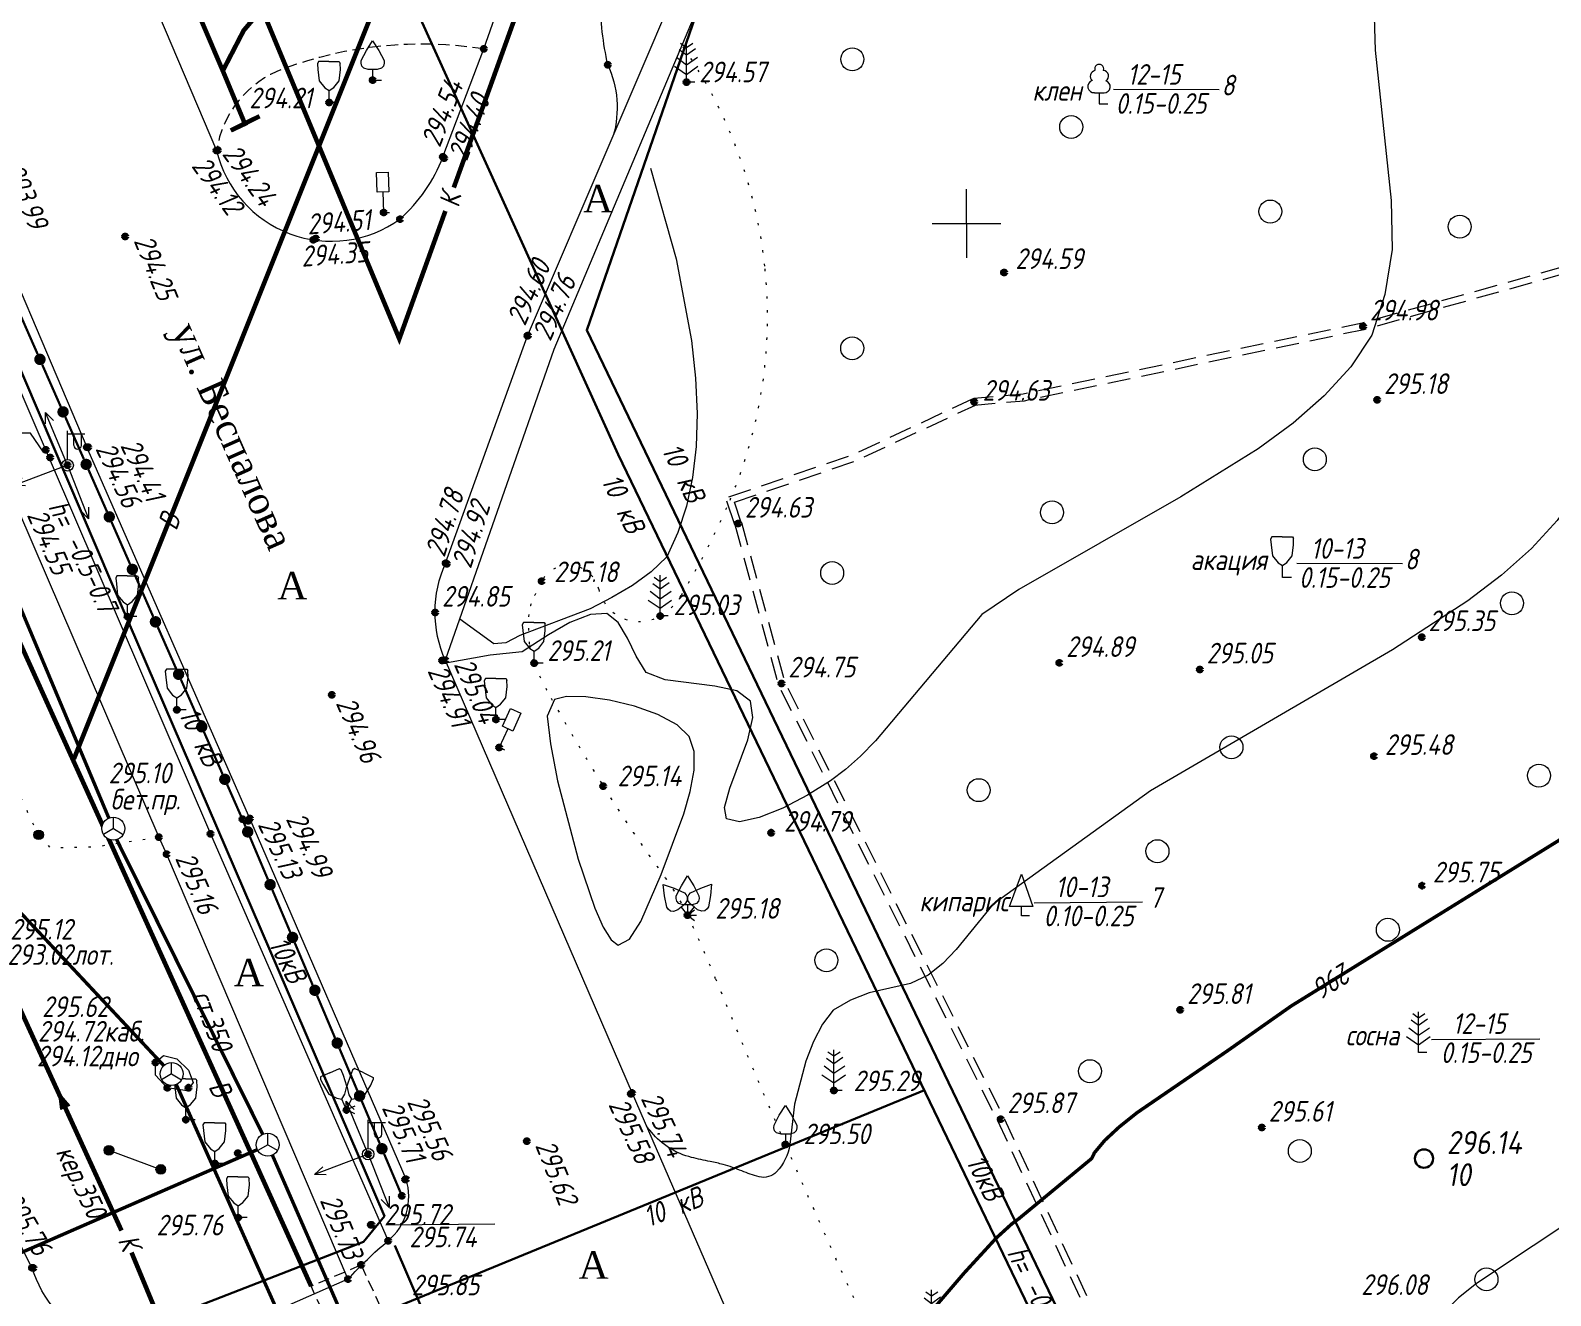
# Model space of a CAD drawing. Header units: metres. Extents: x 5186306 to 10384643, y 4966294 to 9938031.
# Drawn here: x 5192409.2 to 5192475.5, y 4968853.3 to 4968908.4 of the extents above; entities that cross this region are included whole.
import ezdxf

# ---------------------------------------------------------------- set-up
doc = ezdxf.new("R2010")
doc.units = ezdxf.units.M
doc.set_wipeout_variables(frame=1)
for name, pattern in [('71100000a', [1, 0, -1]), ('COMMUN', [6, 5, -1]), ('DASHED', [0.75, 0.5, -0.25]), ('DASHEDX2', [1.5, 1, -0.5])]:
    doc.linetypes.add(name, pattern=pattern)
for name, color, linetype, lineweight in [('31252100', 7, 'Continuous', 18), ('51361960', 7, 'Continuous', 18), ('51472300', 7, 'Continuous', 18), ('71100000', 7, 'Continuous', 18), ('71133100', 7, 'Continuous', 18), ('71133200', 7, 'Continuous', 18), ('71133300', 7, 'Continuous', 18), ('71133600', 7, 'Continuous', 18), ('71133800', 7, 'Continuous', 18), ('82211000', 7, 'Continuous', 18), ('Commun', 7, 'Continuous', 18), ('CONTOURS-LABEL', 7, 'Continuous', 18), ('GEO_POINTS', 7, 'Continuous', 18), ('Grid', 7, 'Continuous', 18), ('Otm', 7, 'Continuous', 18), ('R_Поверхность5_CNT-MAJ', 7, 'Continuous', 18), ('R_Поверхность5_CNT-MIN', 7, 'Continuous', 18), ('Sit', 7, 'Continuous', 18), ('Text', 7, 'Continuous', 18), ('Text_com', 7, 'Continuous', 18), ('Us_znak', 7, 'Continuous', 18)]:
    doc.layers.add(name, color=color, linetype=linetype, lineweight=lineweight)
doc.styles.add('eskd', font='ESKD1.shx', dxfattribs={"width": 1.2, "oblique": 15})
doc.styles.get("Standard").update_dxf_attribs({"font": 'txt.shx', "width": 0.85, "oblique": 10})
doc.styles.add('style1', font='TIMES.TTF', dxfattribs={"height": 1})
doc.linetypes.add('KABELww_500', pattern='A,0.0001,-0.4,[131,ltypeshp.shx,S=0.4,R=90,X=0.4,Y=-0.4],0.2,[131,ltypeshp.shx,S=0.2,R=90,X=0.4,Y=-0.2],3.6,[131,ltypeshp.shx,S=0.2,R=-90,X=-0.4,Y=0.2],0.2,[131,ltypeshp.shx,S=0.4,R=-90,X=-0.4,Y=0.4],-0.8,4,-0.4', length=9.6001)
doc.linetypes.add('ПОДЗ_ЛИНИИ_СВЯЗИ', pattern='A,4.8,-0.2,[133,ltypeshp.shx,S=0.2,R=0,X=-0.2,Y=0],-0.2,4.8,-2', length=12)

# ---------------------------------------------------------------- blocks, each defined once
blk = doc.blocks.new('71133200')
for p, q in [((-0.924145, 3.560442), (-1.024145, 3.360442)), ((-1.024145, 3.360442), (-0.977382, 2.864397)), ((-0.977382, 2.864397), (-0.861899, 1.88241)), ((-0.024145, 3.560442), (-0.924145, 3.560442)), ((-0.024145, 3.560442), (0.875855, 3.560442)), ((0.861899, 1.88241), (0.975974, 2.864397)), ((0.875855, 3.560442), (0.958164, 3.395824)), ((0.975974, 2.864397), (0.958164, 3.395824)), ((-0.861899, 1.88241), (-0.374616, 1.28565)), ((0.401375, 1.321765), (0.861899, 1.88241)), ((-0.374616, 1.28565), (0, 1.039723)), ((0, 1.039723), (0.401375, 1.321765)), ((0, 0), (0, 1.039723)), ((0.8, 0), (0, 0))]:
    blk.add_line(p, q)
at = {"style": 'eskd', "oblique": 14.99997778}
blk.add_attdef('Z', (1.873004, -0.239356), '', height=2, dxfattribs=at)
blk = doc.blocks.new('51472300')
for p, q in [((0, 0.5), (0, 3)), ((0, 2.75), (1.5, 2.75)), ((0.54, 1.74), (0.54, 2.75)), ((1.2, 1.74), (1.2, 2.75))]:
    blk.add_line(p, q)
at = {"color": 7}
for radius in [0.5, 0.05]:
    blk.add_circle((0, 0), radius, dxfattribs=at)
blk.add_arc((0.87, 1.75), 0.331, 182.1567, 357.8433)
at = {"oblique": 15}
blk.add_attdef('Z', (1.02, -1.37), '', height=2, dxfattribs=at)
blk = doc.blocks.new('71133300')
for p, q in [((0, 0.91), (0, 0)), ((0, 0), (0.76, 0))]:
    blk.add_line(p, q)
blk.add_lwpolyline([(0, 0.91), (-0.38, 0.91), (-0.76, 1.03), (-0.95, 1.21), (-1.01, 1.47), (-0.99, 1.69), (-0.54, 2.57), (0, 3.42), (0.54, 2.57), (0.99, 1.69), (1.01, 1.47), (0.95, 1.21), (0.76, 1.03), (0.39, 0.91)], close=True)
at = {"style": 'eskd', "oblique": 15}
blk.add_attdef('Z', (1.77, -0.69), '', height=2, dxfattribs=at)
blk = doc.blocks.new('71133600')
for p, q in [((-0.52, 3.39), (0, 3.02)), ((0, 3.02), (0.55, 3.39)), ((-0.86, 2.16), (0, 1.51)), ((0, 1.51), (0.96, 2.16))]:
    blk.add_line(p, q)
for points in [[(-0.64, 2.84), (0, 2.37), (0, 2.37), (0.78, 2.93)], [(0.71, 0), (0, 0), (0, 3.55)], [(-1.05, 1.38), (0, 0.67), (1, 1.38)]]:
    blk.add_lwpolyline(points)
at = {"style": 'eskd', "oblique": 15}
blk.add_attdef('Z', (2.03, -0.19), '', height=2, dxfattribs=at)
blk = doc.blocks.new('*U28')
at = {"layer": '82211000', "linetype": 'Continuous', "ltscale": 0.5}
for points in [[(5192409.509, 4968894.309, 1), (5192409.71, 4968893.851, 1)], [(5192410.516, 4968892.021, 1), (5192410.718, 4968891.563, 1)], [(5192411.524, 4968889.732, 1), (5192411.725, 4968889.275, 1)], [(5192412.531, 4968887.444, 1), (5192412.733, 4968886.987, 1)], [(5192413.538, 4968885.156, 1), (5192413.74, 4968884.699, 1)], [(5192414.546, 4968882.868, 1), (5192414.747, 4968882.411, 1)], [(5192415.553, 4968880.58, 1), (5192415.755, 4968880.123, 1)], [(5192416.561, 4968878.292, 1), (5192416.762, 4968877.835, 1)], [(5192417.568, 4968876.004, 1), (5192417.77, 4968875.547, 1)], [(5192418.571, 4968873.714, 1), (5192418.766, 4968873.254, 1)], [(5192419.546, 4968871.412, 1), (5192419.741, 4968870.952, 1)], [(5192420.521, 4968869.11, 1), (5192420.716, 4968868.65, 1)], [(5192421.496, 4968866.808, 1), (5192421.691, 4968866.348, 1)], [(5192422.47, 4968864.506, 1), (5192422.665, 4968864.045, 1)], [(5192423.445, 4968862.204, 1), (5192423.64, 4968861.743, 1)], [(5192424.42, 4968859.902, 1), (5192424.615, 4968859.441, 1)]]:
    blk.add_hatch(color=256, dxfattribs=at).paths.add_polyline_path(points, flags=0)
at = {"layer": '82211000', "linetype": 'Continuous', "ltscale": 0.5, "const_width": 0.1}
for points in [[(5192408.703, 4968896.139), (5192409.509, 4968894.309)], [(5192409.71, 4968893.851), (5192410.516, 4968892.021)], [(5192410.718, 4968891.563), (5192411.524, 4968889.732)], [(5192411.725, 4968889.275), (5192412.531, 4968887.444)], [(5192412.733, 4968886.987), (5192413.538, 4968885.156)], [(5192413.74, 4968884.699), (5192414.546, 4968882.868)], [(5192414.747, 4968882.411), (5192415.553, 4968880.58)], [(5192415.755, 4968880.123), (5192416.561, 4968878.292)], [(5192416.762, 4968877.835), (5192417.568, 4968876.004)], [(5192418.766, 4968873.254), (5192419.546, 4968871.412)], [(5192419.741, 4968870.952), (5192420.521, 4968869.11)], [(5192420.716, 4968868.65), (5192421.496, 4968866.808)], [(5192421.691, 4968866.348), (5192422.47, 4968864.506)], [(5192422.665, 4968864.045), (5192423.445, 4968862.204)], [(5192423.64, 4968861.743), (5192424.42, 4968859.902)]]:
    blk.add_lwpolyline(points, dxfattribs=at)
at = {"layer": '82211000', "linetype": 'Continuous', "ltscale": 0.5}
blk.add_lwpolyline([(5192417.77, 4968875.547, 0.1, 0.1, 0), (5192418.436, 4968874.033, 0.1, 0.1, 0), (5192418.571, 4968873.714, 0, 0, 0)], format="xyseb", dxfattribs=at)
at = {"layer": '82211000', "ltscale": 0.5, "const_width": 0.1}
blk.add_lwpolyline([(5192424.615, 4968859.441), (5192425.388, 4968857.617)], dxfattribs=at)
blk = doc.blocks.new('31252100a')
blk.add_circle((0, 0), 1)
blk = doc.blocks.new('51361960a')
at = {"style": 'eskd', "oblique": 15}
for tag, p in [('Z', (1.72, 1.4)), ('Z1', (1.72, -1)), ('Z2', (1.72, -3.4))]:
    blk.add_attdef(tag, p, '', height=2, dxfattribs=at)
at = {"color": 7}
blk.add_wipeout([(-0.1, 1), (-0.29, 0.96), (-0.47, 0.89), (-0.64, 0.78), (-0.78, 0.64), (-0.89, 0.47), (-0.96, 0.29), (-1, 0.1), (-1, -0.1), (-0.96, -0.29), (-0.89, -0.47), (-0.78, -0.64), (-0.64, -0.78), (-0.47, -0.89), (-0.29, -0.96), (-0.1, -1), (0.1, -1), (0.29, -0.96), (0.47, -0.89), (0.64, -0.78), (0.78, -0.64), (0.89, -0.47), (0.96, -0.29), (1, -0.1), (1, 0.1), (0.96, 0.29), (0.89, 0.47), (0.78, 0.64), (0.64, 0.78), (0.47, 0.89), (0.29, 0.96), (0.1, 1)], dxfattribs=at)
blk.add_wipeout([(-0.1, 1), (-0.29, 0.96), (-0.47, 0.89), (-0.64, 0.78), (-0.78, 0.64), (-0.89, 0.47), (-0.96, 0.29), (-1, 0.1), (-1, -0.1), (-0.96, -0.29), (-0.89, -0.47), (-0.78, -0.64), (-0.64, -0.78), (-0.47, -0.89), (-0.29, -0.96), (-0.1, -1), (0.1, -1), (0.29, -0.96), (0.47, -0.89), (0.64, -0.78), (0.78, -0.64), (0.89, -0.47), (0.96, -0.29), (1, -0.1), (1, 0.1), (0.96, 0.29), (0.89, 0.47), (0.78, 0.64), (0.64, 0.78), (0.47, 0.89), (0.29, 0.96), (0.1, 1)], dxfattribs=at)
for q in [(-0.87, -0.5), (0, 1), (0.87, -0.5)]:
    blk.add_line((0, 0), q)
blk.add_circle((0, 0), 1)
blk = doc.blocks.new('GRID')
at = {"layer": 'Grid', "color": 104}
blk.add_line((-1.5, 0), (1.5, 0), dxfattribs=at)
for points in [[(0, 0), (0, 1.5)], [(0, 0), (0, -1.5)]]:
    blk.add_lwpolyline(points, dxfattribs=at)
blk = doc.blocks.new('71133800')
blk.add_lwpolyline([(0.71, 0), (0, 0), (0, 0.8), (-1.03, 0.8), (0, 3.61), (1.01, 0.8), (-0.03, 0.8)])
at = {"style": 'eskd', "oblique": 15}
blk.add_attdef('Z', (1.57, -0.8), '', height=2, dxfattribs=at)
blk = doc.blocks.new('71133100')
for p, q in [((-0.39, 0.96), (0.43, 0.96)), ((0, 0.96), (0, 0)), ((0, 0), (0.75, 0))]:
    blk.add_line(p, q)
for centre, radius, start, end in [((-0.26, 2.38), 0.52, 101.09, 227.21), ((0.01, 3.04), 0.39, 339.52, 198.62), ((0.33, 2.4), 0.5, 301.87, 85.62), ((-0.44, 1.5), 0.538, 107.1058, 275.2306), ((0.46, 1.48), 0.52, 267.04, 76.7)]:
    blk.add_arc(centre, radius, start, end)
at = {"style": 'eskd', "oblique": 15}
blk.add_attdef('Z', (1.7, -0.17), '', height=2, dxfattribs=at)
blk = doc.blocks.new('KOVER')
at = {"layer": 'Us_znak', "lineweight": -2}
blk.add_hatch(color=0, dxfattribs=at).paths.add_polyline_path([(0.21, 0, 1), (-0.21, 0, 1)])
at = {"layer": 'Us_znak', "color": 0, "lineweight": -2}
blk.add_circle((0, 0), 0.21, dxfattribs=at)
blk = doc.blocks.new('NAPR')
at = {"layer": 'Us_znak', "color": 0, "linetype": 'Continuous', "lineweight": -2}
for p in [(-0.191, 2.038), (0.189, 2.037)]:
    blk.add_line(p, (0, 2.5), dxfattribs=at)
blk.add_lwpolyline([(0, 0), (0, 2.5)], dxfattribs=at)
blk = doc.blocks.new('ZNAK')
at = {"layer": 'Us_znak', "color": 0, "linetype": 'Continuous', "lineweight": -2, "ltscale": 10}
blk.add_lwpolyline([(-0.25, 1.75), (0.25, 1.75), (0.25, 0.9), (-0.25, 0.9)], close=True, dxfattribs=at)
at = {"layer": 'Us_znak', "linetype": 'DASHEDX2', "ltscale": 10}
blk.add_lwpolyline([(0, 0.9), (0, 0), (0.25, 0)], dxfattribs=at)
blk = doc.blocks.new('A$C52264BE2')
at = {"layer": 'Sit'}
h = blk.add_hatch(color=32, dxfattribs=at)
h.dxf.hatch_style = 1
h.paths.add_polyline_path([(0, 0.374), (0.714, 0.443), (0.15, 0)])
at = {"layer": 'Sit', "color": 32, "elevation": 285.308}
blk.add_lwpolyline([(0, 0.374), (0.714, 0.443), (0.15, 0), (0, 0.374)], dxfattribs=at)

msp = doc.modelspace()

# ---------------------------------------------------------------- linework, layer by layer
at = {"linetype": 'Continuous', "lineweight": 30}
msp.add_line((5192469.939, 4968859.242), (5192469.939, 4968859.242), dxfattribs=at)
msp.add_line((5192469.939, 4968859.242), (5192469.939, 4968859.242), dxfattribs=at)
at = {"color": 192, "linetype": 'ПОДЗ_ЛИНИИ_СВЯЗИ', "lineweight": 60, "ltscale": 0.4, "const_width": 0.15, "flags": 128}
for points, elevation in [([(5192359.414, 4968975.202), (5192400.151, 4968879.163), (5192415.349, 4968862.931), (5192431.978, 4968825.684)], 290.481), ([(5192383.429, 4968943.554), (5192412.613, 4968874.085)], 290.074), ([(5192419.322, 4968860.298), (5192412.955, 4968873.145)], 295.619), ([(5192419.086, 4968859.632), (5192382.002, 4968843.455)], 295.619), ([(5192419.742, 4968859.39), (5192467.862, 4968749.101)], 295.619)]:
    msp.add_lwpolyline(points, dxfattribs=dict(at, elevation=elevation))
at = {"linetype": 'Continuous', "lineweight": 30}
msp.add_circle((5192469.939, 4968859.242), 0.4, dxfattribs=at)
at = {"layer": '71100000', "linetype": '71100000a', "ltscale": 0.5}
msp.add_lwpolyline([(5192450.035, 4968840.02, -0.025435), (5192448.271, 4968843.83, -0.033015), (5192447.263, 4968846.905, -0.010565), (5192446.748, 4968849.109, 0.041009), (5192446.581, 4968849.668, 0.014385), (5192445.404, 4968852.443, -0.005343), (5192442.102, 4968859.852, -0.005186), (5192439.063, 4968867.076, 0.013408), (5192437.842, 4968869.851, 0.048157), (5192436.86, 4968871.498, -0.019154), (5192434.162, 4968875.479, -0.011167), (5192431.893, 4968879.309, -0.029325), (5192431.149, 4968880.834, -0.071855), (5192430.95, 4968881.604, -0.041893), (5192430.917, 4968882.963, -0.078018), (5192431.018, 4968883.425, -0.033707), (5192431.48, 4968884.412, -0.688426), (5192433.967, 4968884.061, 0.504722), (5192436.64, 4968882.894, 0.126735), (5192437.571, 4968883.807, 0.034981), (5192439.691, 4968887.949, 0.128452), (5192441.207, 4968898.148, 0.127487), (5192437.534, 4968907.864)], format="xyb", dxfattribs=at)
at = {"layer": '71100000', "linetype": '71100000a', "ltscale": 0.5, "elevation": 294.548, "flags": 128}
msp.add_lwpolyline([(5192414.791, 4968873.247), (5192412.031, 4968872.823), (5192410.093, 4968872.772), (5192409.518, 4968873.386), (5192407.997, 4968876.691), (5192407.184, 4968877.212), (5192405.011, 4968877.17), (5192402.325, 4968877.089), (5192399.824, 4968875.751), (5192392.906, 4968873.216), (5192392.156, 4968872.929), (5192390.528, 4968872.445), (5192389.269, 4968872.651), (5192388.432, 4968873.789), (5192387.471, 4968875.522), (5192387.328, 4968876.706)], dxfattribs=at)
at = {"layer": 'Commun', "color": 1, "linetype": 'KABELww_500', "lineweight": 30, "flags": 128}
for points in [[(5192313.741, 4969113.03), (5192318.688, 4969101.205), (5192326.535, 4969083.027), (5192337.274, 4969058.319), (5192355.261, 4969016.032), (5192359.208, 4969007.01), (5192365.761, 4968992.071), (5192384.47, 4968949.726), (5192398.816, 4968916.917), (5192412.72, 4968884.388), (5192424.626, 4968856.733), (5192424.626, 4968856.733)], [(5192424.626, 4968856.733), (5192423.708, 4968855.615), (5192384.856, 4968840.509)]]:
    msp.add_lwpolyline(points, dxfattribs=at)
at = {"layer": 'Commun', "color": 4, "linetype": 'COMMUN', "ltscale": 0.7, "const_width": 0.2, "flags": 128}
msp.add_lwpolyline([(5192452.716, 4968951.05), (5192445.2, 4968949.396), (5192436.072, 4968929.142), (5192418.49, 4968908.416), (5192417.581, 4968906.66), (5192404.495, 4968937.301), (5192385.012, 4968982.233), (5192372.739, 4969011.765)], dxfattribs=at)
at = {"layer": 'Commun', "color": 1, "linetype": 'KABELww_500', "lineweight": 30, "flags": 128}
for points, elevation in [([(5192382.466, 4969011.289), (5192415.089, 4968933.441), (5192434.818, 4968889.937), (5192496.307, 4968762.206)], 289.986), ([(5192470.823, 4968955.324), (5192470.043, 4968959.241), (5192459.28, 4968956.949), (5192460.771, 4968950.247), (5192451.844, 4968948.527), (5192433.445, 4968895.36), (5192497.244, 4968762.638)], 289.986), ([(5192448.161, 4968862.219), (5192387.086, 4968837.14)], 294.626), ([(5192425.079, 4968855.453), (5192470.325, 4968750.235)], 289.986)]:
    msp.add_lwpolyline(points, dxfattribs=dict(at, elevation=elevation))
at = {"layer": 'Commun', "color": 32, "linetype": 'COMMUN', "ltscale": 0.7, "const_width": 0.2, "elevation": 289.283, "flags": 128}
for points in [[(5192427.65, 4968901.57), (5192435.537, 4968923.461)], [(5192418.659, 4968910.859), (5192425.274, 4968894.976), (5192427.282, 4968900.548)]]:
    msp.add_lwpolyline(points, dxfattribs=at)
at = {"layer": 'Commun', "color": 106, "linetype": 'COMMUN', "ltscale": 0.7, "const_width": 0.2, "flags": 128}
for points, elevation in [([(5192411.09, 4968876.664), (5192424.013, 4968908.979)], 285.381), ([(5192407.783, 4968883.842), (5192421.432, 4968853.68)], 288.015)]:
    msp.add_lwpolyline(points, dxfattribs=dict(at, elevation=elevation))
at = {"layer": 'Commun', "color": 32, "linetype": 'COMMUN', "ltscale": 0.7, "const_width": 0.2, "flags": 128}
for points in [[(5192390.778, 4968907.375), (5192407.624, 4968868.211), (5192413.165, 4968856.104)], [(5192413.603, 4968855.148), (5192425.998, 4968825.342)]]:
    msp.add_lwpolyline(points, dxfattribs=at)
at = {"layer": 'GEO_POINTS', "color": 1, "elevation": 295.718}
msp.add_lwpolyline([(5192424.034, 4968856.357), (5192424.034, 4968856.357)], dxfattribs=at)
at = {"layer": 'GEO_POINTS', "lineweight": 70}
for centre in [(5192428.958, 4968907.612, 294.293), (5192434.364, 4968906.923, 294.402), (5192424.113, 4968906.257, 293.264), (5192437.794, 4968906.167, 294.569), (5192422.219, 4968905.278, 294.207), (5192417.309, 4968903.186, 294.116), (5192417.363, 4968903.197, 294.241), (5192427.177, 4968902.905, 294.537), (5192427.229, 4968902.855, 294.396), (5192424.592, 4968900.48, 294.501), (5192425.304, 4968900.195, 294.41), (5192413.329, 4968899.437, 294.248), (5192421.528, 4968899.291, 294.346), (5192421.63, 4968899.348, 294.515), (5192451.634, 4968897.871, 294.591), (5192467.282, 4968895.518, 294.976), (5192430.868, 4968895.104, 294.763), (5192430.871, 4968895.117, 294.604), (5192450.327, 4968892.225, 294.634), (5192467.896, 4968892.312, 295.178), (5192409.868, 4968890.142, 294.467), (5192411.656, 4968890.252, 294.557), (5192411.717, 4968890.248, 294.407), (5192410.056, 4968889.802, 294.559), (5192410.816, 4968889.464, 294.489), (5192440.039, 4968886.923, 294.626), (5192427.294, 4968885.197, 294.783), (5192427.343, 4968885.167, 294.922), (5192431.48, 4968884.412, 295.175), (5192413.429, 4968882.866, 294.879), (5192426.835, 4968883.042, 294.85), (5192436.64, 4968882.894, 295.032), (5192469.84, 4968881.975, 295.35), (5192427.14, 4968880.956, 294.909), (5192427.28, 4968880.964, 295.041), (5192431.149, 4968880.834, 295.208), (5192454.043, 4968880.849, 294.886), (5192441.93, 4968879.956, 294.749), (5192460.165, 4968880.566, 295.05), (5192422.336, 4968879.456, 294.964), (5192415.582, 4968878.802, 295.102), (5192429.488, 4968878.383, 295.768), (5192429.625, 4968877.163, 295.146), (5192467.759, 4968876.788, 295.478), (5192434.162, 4968875.479, 295.145), (5192418.436, 4968874.033, 295.059), (5192418.758, 4968874.07, 294.992), (5192409.556, 4968873.355, 294.87), (5192412.655, 4968873.628, 295.104), (5192417.041, 4968873.396, 295.143), (5192418.691, 4968873.968, 295.133), (5192441.486, 4968873.448, 294.794), (5192414.788, 4968873.252, 295.175), (5192415.133, 4968872.512, 295.158), (5192469.853, 4968871.139, 295.749), (5192437.842, 4968869.851, 295.178), (5192459.312, 4968865.722, 295.813), (5192414.644, 4968863.429, 295.496), (5192415.349, 4968862.931, 295.619), (5192415.162, 4968862.33, 295.517), (5192416.09, 4968862.332, 295.467), (5192435.424, 4968862.1, 295.738), (5192444.218, 4968862.205, 295.288), (5192435.366, 4968862.061, 295.584), (5192415.973, 4968860.938, 295.629), (5192422.974, 4968861.36, 295.682), (5192451.486, 4968860.963, 295.87), (5192462.869, 4968860.593, 295.61), (5192412.616, 4968859.603, 295.598), (5192418.232, 4968859.478, 295.753), (5192423.919, 4968859.433, 295.704), (5192430.834, 4968860.002, 295.62), (5192442.102, 4968859.852, 295.5), (5192414.878, 4968858.769, 295.601), (5192417.228, 4968859.027, 295.673), (5192425.526, 4968858.326, 295.707), (5192425.567, 4968858.343, 295.558), (5192425.388, 4968857.617, 295.695), (5192418.25, 4968856.667, 295.76), (5192424.034, 4968856.357, 295.718), (5192424.058, 4968856.359, 295.741), (5192424.784, 4968855.654, 295.662), (5192409.263, 4968854.481, 295.668), (5192409.329, 4968854.472, 295.762), (5192423.606, 4968854.606, 295.736), (5192423.038, 4968853.981, 295.735)]:
    msp.add_circle(centre, 0.06, dxfattribs=at)
at = {"layer": 'R_Поверхность5_CNT-MAJ', "color": 32, "elevation": 296, "flags": 128}
msp.add_lwpolyline([(5192506.282, 4968931.554, 0.15, 0.15, 0), (5192496.66, 4968903.041, 0.15, 0.15, 0), (5192493.655, 4968896.656, 0.15, 0.15, 0), (5192485.676, 4968883.654, 0.15, 0.15, 0), (5192484.858, 4968880.647, 0.15, 0.15, 0), (5192483.836, 4968878.993, 0.15, 0.15, 0), (5192482.846, 4968877.999, 0.15, 0.15, 0), (5192481.553, 4968876.93, 0.15, 0.15, 0), (5192478.247, 4968874.615, 0.15, 0.15, 0), (5192464.154, 4968865.895, 0.15, 0.15, 0), (5192461.343, 4968863.919, 0.15, 0.15, 0), (5192457.438, 4968861.247, 0.15, 0.15, 0), (5192456.659, 4968860.625, 0.15, 0.15, 0), (5192456.026, 4968860.037, 0.15, 0.15, 0), (5192455.572, 4968859.492, 0.15, 0.15, 0), (5192455.453, 4968859.244, 0.15, 0.15, 0), (5192452.291, 4968856.631, 0.15, 0.15, 0), (5192451.966, 4968856.391, 0.15, 0.15, 0), (5192451.294, 4968855.778, 0.15, 0.15, 0), (5192449.903, 4968854.263, 0.15, 0.15, 0), (5192446.373, 4968850.141, 0.15, 0.15, 0), (5192446.373, 4968850.141, 0.15, 0.15, 0), (5192446.373, 4968850.141, 0, 0, 0)], format="xyseb", dxfattribs=at)
at = {"layer": 'R_Поверхность5_CNT-MIN', "color": 32, "flags": 128}
for points, elevation in [([(5192501.698, 4968942.258), (5192481.104, 4968900.912), (5192477.708, 4968890.353), (5192476.858, 4968888.668), (5192475.75, 4968887.064), (5192474.628, 4968885.837), (5192473.319, 4968884.669), (5192471.855, 4968883.551), (5192468.573, 4968881.424), (5192458.025, 4968875.268), (5192451.139, 4968870.319), (5192449.542, 4968868.352), (5192448.967, 4968867.752), (5192448.332, 4968867.232), (5192447.55, 4968866.871), (5192445.753, 4968866.464), (5192444.935, 4968866.141), (5192444.189, 4968865.717), (5192443.716, 4968865.106), (5192443.323, 4968864.346), (5192442.998, 4968863.482), (5192442.497, 4968861.614), (5192442.292, 4968859.852)], 295.5), ([(5192510.277, 4968911.973), (5192507.267, 4968904.954), (5192501.788, 4968897.305), (5192493.178, 4968878.157), (5192492.523, 4968874.78), (5192490.722, 4968870.307), (5192490.418, 4968868.517), (5192490.104, 4968867.787), (5192489.606, 4968867.41), (5192488.991, 4968867.153), (5192488.36, 4968866.804), (5192487.742, 4968866.24), (5192485.83, 4968864.104), (5192478.991, 4968858.368), (5192477.174, 4968857.079), (5192472.231, 4968853.803), (5192471.448, 4968853.176), (5192470.813, 4968852.568), (5192470.36, 4968851.986), (5192470.124, 4968851.433), (5192470.102, 4968850.576), (5192470.417, 4968849.765), (5192471.07, 4968848.999), (5192472.061, 4968848.28)], 296.5), ([(5192467.755, 4968909.49), (5192467.804, 4968907.553), (5192468.506, 4968901.012), (5192468.548, 4968898.868), (5192468.239, 4968896.909), (5192467.665, 4968895.135), (5192466.747, 4968893.759), (5192465.591, 4968892.485), (5192464.234, 4968891.298), (5192462.714, 4968890.181), (5192459.335, 4968888.092), (5192452.278, 4968884.043), (5192450.67, 4968882.964), (5192446.032, 4968877.458), (5192445.374, 4968876.787), (5192444.72, 4968876.197), (5192444.07, 4968875.704), (5192443.069, 4968875.084), (5192441.989, 4968874.524), (5192440.956, 4968874.107), (5192440.097, 4968873.92), (5192439.54, 4968874.048), (5192439.443, 4968874.544), (5192439.675, 4968875.385), (5192440.464, 4968877.501), (5192440.691, 4968878.472), (5192440.587, 4968879.182), (5192439.98, 4968879.625), (5192439.026, 4968879.836), (5192436.86, 4968880.106), (5192436.036, 4968880.436), (5192435.605, 4968881.144), (5192435.22, 4968881.933), (5192434.815, 4968882.616), (5192434.324, 4968883.009), (5192433.605, 4968882.962), (5192432.704, 4968882.614), (5192431.773, 4968882.074), (5192430.623, 4968881.327), (5192429.237, 4968881.193), (5192427.217, 4968880.828)], 295), ([(5192436.227, 4968902.411), (5192437.34, 4968898.461), (5192438.015, 4968894.899), (5192438.189, 4968893.262), (5192438.254, 4968891.723), (5192438.21, 4968890.28), (5192438.056, 4968888.934), (5192437.793, 4968887.684), (5192437.421, 4968886.532), (5192436.94, 4968885.476), (5192436.251, 4968884.818), (5192435.44, 4968884.228), (5192434.542, 4968883.694), (5192433.588, 4968883.203), (5192430.527, 4968882.043), (5192429.918, 4968881.726)], 294.5), ([(5192429.918, 4968881.726), (5192429.399, 4968881.676), (5192427.907, 4968882.758)], 294.5)]:
    msp.add_lwpolyline(points, dxfattribs=dict(at, elevation=elevation))
at = {"layer": 'R_Поверхность5_CNT-MIN', "color": 32, "elevation": 295.5, "flags": 128}
msp.add_lwpolyline([(5192434.817, 4968868.538), (5192435.304, 4968868.8), (5192435.802, 4968869.572), (5192436.684, 4968871.623), (5192437.679, 4968874.273), (5192437.956, 4968875.25), (5192438.12, 4968876.175), (5192438.122, 4968876.991), (5192437.911, 4968877.64), (5192437.382, 4968878.154), (5192436.544, 4968878.6), (5192435.521, 4968878.963), (5192434.435, 4968879.226), (5192433.41, 4968879.373), (5192432.569, 4968879.389), (5192432.035, 4968879.258), (5192431.723, 4968878.528), (5192431.858, 4968877.316), (5192432.17, 4968875.715), (5192433.066, 4968872.301), (5192433.795, 4968870.159), (5192434.158, 4968869.337), (5192434.503, 4968868.773)], close=True, dxfattribs=at)
at = {"layer": 'R_Поверхность5_CNT-MIN', "color": 32}
msp.add_lwpolyline([(5192442.292, 4968859.852, -0.156787), (5192441.719, 4968858.668, -0.271187), (5192440.953, 4968858.448, -0.038526), (5192440.203, 4968858.703, 0.035701), (5192439.395, 4968858.982, 0.016938), (5192438.821, 4968859.115, -0.012112), (5192438.016, 4968859.293, -0.159893), (5192436.264, 4968860.39, -0.017346), (5192436.042, 4968860.676)], format="xyb", dxfattribs=at)
at = {"layer": 'Sit', "flags": 128}
for points, elevation in [([(5192412.257, 4968915.081), (5192417.309, 4968903.186, 0.533802), (5192425.304, 4968900.195, 0.119515), (5192427.177, 4968902.905), (5192428.958, 4968907.612), (5192433.591, 4968920.829), (5192435.781, 4968926.726), (5192437.133, 4968930.267), (5192442.126, 4968944.513), (5192443.619, 4968948.254)], 293.656), ([(5192434.364, 4968906.923, -0.048517), (5192434.02, 4968909.807), (5192439.883, 4968925.956), (5192441.089, 4968929.76), (5192442.067, 4968932.416, -0.075331), (5192444.332, 4968934.339, 0.188847), (5192445.595, 4968936.021)], 294.402), ([(5192447.22, 4968933.436), (5192441.725, 4968918.196, -0.252015), (5192439.439, 4968912.168), (5192432.015, 4968894.505), (5192427.28, 4968880.964)], 294.109), ([(5192430.868, 4968895.104), (5192430.868, 4968895.104), (5192438.336, 4968912.562), (5192438.935, 4968914.077, 0.349402), (5192440.458, 4968918.315), (5192442.842, 4968924.865), (5192445.978, 4968933.407)], 294.85), ([(5192434.364, 4968906.923, -0.176222), (5192434.602, 4968903.833, -1.114491)], 294.402), ([(5192427.28, 4968880.964, -0.213698), (5192427.294, 4968885.197), (5192430.868, 4968895.104)], 294.85), ([(5192423.038, 4968853.981, -0.003779), (5192423.038, 4968853.981), (5192416.038, 4968850.902, -0.40702), (5192409.263, 4968854.481), (5192406.62, 4968859.773, 0.208396), (5192399.295, 4968865.903, 0.153394), (5192393.4, 4968865.794), (5192389.835, 4968864.49)], 295.558), ([(5192423.038, 4968853.981, -0.034609), (5192424.784, 4968855.654, 0.305332), (5192425.567, 4968858.343, -42.936073)], 294.548)]:
    msp.add_lwpolyline(points, format="xyb", dxfattribs=dict(at, elevation=elevation))
for points, elevation in [([(5192401.318, 4968914.377), (5192399.728, 4968913.704), (5192405.13, 4968901.111), (5192417.041, 4968873.396), (5192424.784, 4968855.654)], 293.5), ([(5192401.318, 4968914.377), (5192406.569, 4968902.191), (5192411.656, 4968890.252), (5192411.656, 4968890.252)], 293.5), ([(5192409.762, 4968890.036), (5192409.192, 4968890.863), (5192406.406, 4968890.863)], 294.559), ([(5192425.567, 4968858.343), (5192418.758, 4968874.07), (5192411.656, 4968890.252)], 295.558), ([(5192408.67, 4968887.478), (5192414.788, 4968873.252), (5192415.133, 4968872.512), (5192423.038, 4968853.981)], 294.548), ([(5192439.897, 4968886.875), (5192439.549, 4968887.901)], 294.626), ([(5192440.181, 4968886.971), (5192439.881, 4968887.855)], 294.626), ([(5192427.28, 4968880.964), (5192435.424, 4968862.1), (5192444.889, 4968840.285), (5192448.71, 4968831.388), (5192448.71, 4968831.388)], 294.85), ([(5192452.944, 4968870.396), (5192457.675, 4968870.429)], 295.5), ([(5192416.033, 4968862.193), (5192415.162, 4968862.33), (5192414.644, 4968862.884), (5192414.644, 4968863.429), (5192414.996, 4968863.74), (5192415.573, 4968863.594), (5192416.089, 4968863.096), (5192416.286, 4968862.553), (5192416.033, 4968862.193)], 295.467), ([(5192412.616, 4968859.603), (5192414.878, 4968858.769)], 295.598), ([(5192424.683, 4968856.359), (5192429.431, 4968856.394)], 295.741)]:
    msp.add_lwpolyline(points, dxfattribs=dict(at, elevation=elevation))
at = {"layer": 'Sit', "linetype": 'DASHED', "elevation": 293.656, "flags": 128}
msp.add_lwpolyline([(5192428.958, 4968907.612, 0.127421), (5192420.217, 4968906.746, 0.273402), (5192417.309, 4968903.186, -3.718006)], format="xyb", dxfattribs=at)
at = {"layer": 'Sit', "color": 4, "linetype": 'COMMUN', "ltscale": 0.7, "const_width": 0.2, "elevation": 287.906, "flags": 128}
msp.add_lwpolyline([(5192419.187, 4968904.681), (5192417.927, 4968904.06), (5192418.545, 4968904.35), (5192417.581, 4968906.66)], dxfattribs=at)
at = {"layer": 'Sit', "flags": 128}
for points in [[(5192456.406, 4968905.865), (5192461.013, 4968905.85)], [(5192464.398, 4968885.201), (5192469.005, 4968885.185)], [(5192470.26, 4968864.436), (5192474.991, 4968864.469)]]:
    msp.add_lwpolyline(points, dxfattribs=at)
at = {"layer": 'Sit', "linetype": 'DASHEDX2', "flags": 128}
for points, elevation in [([(5192481.777, 4968899.722), (5192467.246, 4968895.663), (5192452.462, 4968892.561), (5192450.314, 4968892.374)], 295.548), ([(5192481.858, 4968899.433), (5192467.317, 4968895.372), (5192452.506, 4968892.264), (5192450.34, 4968892.076)], 295.548), ([(5192439.643, 4968888.091), (5192444.984, 4968889.904), (5192450.264, 4968892.361)], 294.626), ([(5192439.881, 4968887.855), (5192445.096, 4968889.626), (5192450.391, 4968892.089)], 294.626), ([(5192439.894, 4968886.884), (5192441.79, 4968879.902), (5192451.351, 4968860.898), (5192458.515, 4968845.493), (5192462.08, 4968837.232)], 294.626), ([(5192440.184, 4968886.963), (5192442.071, 4968880.01), (5192451.621, 4968861.028), (5192458.789, 4968845.616), (5192462.356, 4968837.351)], 294.626)]:
    msp.add_lwpolyline(points, dxfattribs=dict(at, elevation=elevation))
at = {"layer": 'Sit', "linetype": 'DASHED', "elevation": 295.736, "flags": 128}
msp.add_lwpolyline([(5192423.606, 4968854.606), (5192425.235, 4968851.073), (5192423.06, 4968850.148), (5192421.432, 4968853.68)], close=True, dxfattribs=at)

# ---------------------------------------------------------------- block references
at = {"layer": '31252100', "color": 7, "xscale": 0.5, "yscale": 0.5, "zscale": 0.5}
for p in [(5192445.022, 4968907.16), (5192454.562, 4968904.211), (5192463.24, 4968900.525), (5192471.498, 4968899.866), (5192445.016, 4968894.563), (5192465.182, 4968889.723), (5192453.726, 4968887.411), (5192444.143, 4968884.769), (5192473.773, 4968883.448), (5192461.547, 4968877.173), (5192474.95, 4968875.936), (5192450.532, 4968875.302), (5192458.32, 4968872.64), (5192468.365, 4968869.216), (5192443.892, 4968867.887), (5192455.378, 4968863.05), (5192464.527, 4968859.569), (5192472.662, 4968853.976)]:
    msp.add_blockref('31252100a', p, dxfattribs=at)
at = {"layer": '51472300', "color": 7, "xscale": 0.5, "yscale": 0.5, "zscale": 0.5}
for p in [(5192410.816, 4968889.464, 294.489), (5192423.919, 4968859.433, 295.704)]:
    msp.add_blockref('51472300', p, dxfattribs=at)
at = {"layer": '71133100', "color": 7, "xscale": 0.5, "yscale": 0.5, "zscale": 0.5}
msp.add_blockref('71133100', (5192455.777, 4968905.226, -0.161), dxfattribs=at)
at = {"layer": '71133200', "color": 7, "xscale": 0.5, "yscale": 0.5, "zscale": 0.5}
for p in [(5192422.219, 4968905.278, 294.207), (5192463.766, 4968884.57), (5192413.429, 4968882.866, 294.879), (5192431.149, 4968880.834, 295.208), (5192415.582, 4968878.802, 295.102), (5192429.488, 4968878.383, 295.768), (5192415.973, 4968860.938, 295.629), (5192417.228, 4968859.027, 295.673), (5192418.25, 4968856.667, 295.76)]:
    msp.add_blockref('71133200', p, dxfattribs=at)
at = {"layer": '71133200', "color": 7, "yscale": 0.5, "zscale": 0.5}
for xscale, rotation in [(0.5000000002233408, 23.56173172393812), (0.5000000002282668, 334.572206687291)]:
    msp.add_blockref('71133200', (5192422.974, 4968861.36, 295.682), dxfattribs=dict(at, xscale=xscale, rotation=rotation))
at = {"layer": '71133300', "color": 7, "xscale": 0.5, "yscale": 0.5, "zscale": 0.5}
for p in [(5192424.113, 4968906.257, 293.264), (5192437.842, 4968869.851, 295.178), (5192442.102, 4968859.852, 295.5)]:
    msp.add_blockref('71133300', p, dxfattribs=at)
at = {"layer": '71133300', "color": 7, "yscale": 0.5, "zscale": 0.5}
for xscale, rotation in [(0.5000000000751208, 38.26990213281069), (0.4999999999099374, 322.3824274115442)]:
    msp.add_blockref('71133300', (5192437.842, 4968869.851, 295.178), dxfattribs=dict(at, xscale=xscale, rotation=rotation))
at = {"layer": '71133600', "color": 7, "xscale": 0.5, "yscale": 0.5, "zscale": 0.5}
for p in [(5192437.794, 4968906.167, 294.569), (5192436.64, 4968882.894, 295.032), (5192469.706, 4968863.868), (5192444.218, 4968862.205, 295.288), (5192448.478, 4968851.745, 295.684)]:
    msp.add_blockref('71133600', p, dxfattribs=at)
at = {"layer": '71133800', "color": 7, "xscale": 0.5, "yscale": 0.5, "zscale": 0.5}
msp.add_blockref('71133800', (5192452.391, 4968869.828, 295.5), dxfattribs=at)
at = {"layer": '82211000', "color": 7}
msp.add_blockref('*U28', (0, 0), dxfattribs=at)
at = {"layer": 'Grid', "color": 7, "linetype": 'Continuous'}
msp.add_blockref('GRID', (5192450, 4968900), dxfattribs=at)
at = {"layer": 'Sit', "color": 7, "linetype": 'Continuous'}
for name, p, rotation in [('ZNAK', (5192424.592, 4968900.48, 294.501), 1.885297268836132), ('NAPR', (5192410.816, 4968889.464, 294.489), 22.63254917998518), ('ZNAK', (5192429.625, 4968877.163, 295.146), 335.4812721204581), ('NAPR', (5192423.919, 4968859.433, 295.704), 22.63254917998518)]:
    msp.add_blockref(name, p, dxfattribs=dict(at, rotation=rotation))
at = {"layer": 'Sit', "color": 7, "linetype": 'Continuous', "xscale": -1}
for p, rotation in [((5192410.816, 4968889.464, 294.489), 110.754329180447), ((5192410.816, 4968889.464, 294.489), 201.3055858997558), ((5192423.919, 4968859.433, 295.704), 110.754329180447), ((5192423.919, 4968859.433, 295.704), 201.3055858997558)]:
    msp.add_blockref('NAPR', p, dxfattribs=dict(at, rotation=rotation))
at = {"layer": 'Sit', "color": 7, "linetype": 'Continuous'}
for p in [(5192409.556, 4968873.355, 294.87), (5192412.616, 4968859.603, 295.598), (5192414.878, 4968858.769, 295.601)]:
    msp.add_blockref('KOVER', p, dxfattribs=at)
at = {"layer": 'Sit', "color": 7, "rotation": 91.91052806236732}
msp.add_blockref('A$C52264BE2', (5192410.897, 4968861.401, -285.308), dxfattribs=at)

# ---------------------------------------------------------------- texts
at = {"lineweight": 30, "char_height": 1, "attachment_point": 4}
for s, insert in [('296.14', (5192470.939, 4968859.942)), ('10', (5192470.939, 4968858.542))]:
    msp.add_mtext(s, dxfattribs=dict(at, insert=insert))
at = {"layer": 'CONTOURS-LABEL', "color": 32, "oblique": 13, "width": 0.8}
msp.add_text('296', height=0.9, rotation=211.74789, dxfattribs=at).set_placement((5192466.47, 4968867.85, 296))
at = {"layer": 'GEO_POINTS', "oblique": 13, "width": 0.8}
msp.add_text('295.72', height=0.9, dxfattribs=at).set_placement((5192424.634, 4968856.357, 295.718))
at = {"layer": 'Otm', "oblique": 13, "width": 0.8}
for s, p in [('294.57', (5192438.348, 4968906.16, 294.569)), ('12-15', (5192457.013, 4968906.052, 0.02)), ('294.21', (5192418.737, 4968905.025, 294.207)), ('клен', (5192452.87, 4968905.357, 0.02)), ('8', (5192461.117, 4968905.587, 0.02)), ('0.15-0.25', (5192456.498, 4968904.786, 0.02)), ('294.59', (5192452.131, 4968898.021, 294.591)), ('294.98', (5192467.582, 4968895.778, 294.976)), ('295.18', (5192468.196, 4968892.572, 295.178)), ('294.63', (5192450.704, 4968892.28, 294.634)), ('294.63', (5192440.339, 4968887.183, 294.626)), ('10-13', (5192465.006, 4968885.388, 0.02)), ('акация', (5192459.761, 4968884.899, 0.02)), ('8', (5192469.11, 4968884.922, 0.02)), ('295.18', (5192432.026, 4968884.37, 295.175)), ('0.15-0.25', (5192464.491, 4968884.121, 0.02)), ('294.85', (5192427.135, 4968883.302, 294.85)), ('295.03', (5192437.231, 4968882.932, 295.032)), ('295.35', (5192470.14, 4968882.235, 295.35)), ('294.89', (5192454.343, 4968881.109, 294.886)), ('295.21', (5192431.73, 4968880.936, 295.208)), ('295.05', (5192460.465, 4968880.826, 295.05)), ('294.75', (5192442.23, 4968880.216, 294.749)), ('295.48', (5192468.232, 4968876.839, 295.478)), ('295.14', (5192434.791, 4968875.473, 295.145)), ('294.79', (5192442.043, 4968873.492, 294.794)), ('295.75', (5192470.323, 4968871.28, 295.749)), ('10-13', (5192453.871, 4968870.636, 295.52)), ('7', (5192457.975, 4968870.171, 295.52)), ('295.18', (5192439.049, 4968869.699, 295.178)), ('кипарис', (5192447.946, 4968870.018, 295.52)), ('0.10-0.25', (5192453.356, 4968869.37, 295.52)), ('295.81', (5192459.612, 4968865.982, 295.813)), ('12-15', (5192471.187, 4968864.677, 0.02)), ('сосна', (5192466.526, 4968864.174, 0.02)), ('0.15-0.25', (5192470.672, 4968863.41, 0.02)), ('295.29', (5192445.075, 4968862.182, 295.288)), ('295.87', (5192451.786, 4968861.223, 295.87)), ('295.61', (5192463.169, 4968860.853, 295.61)), ('295.50', (5192442.898, 4968859.871, 295.5)), ('295.76', (5192414.689, 4968855.893, 295.76)), ('295.74', (5192425.716, 4968855.376, 295.741)), ('296.08', (5192467.205, 4968853.298, 296.075))]:
    msp.add_text(s, height=0.9, dxfattribs=at).set_placement(p)
for s, rotation, p in [('294.54', 69.26917, (5192427.04, 4968903.277, 294.537)), ('294.40', 69.26917, (5192428.216, 4968902.68, 294.396)), ('294.24', 305.99753, (5192417.524, 4968903.027, 294.241)), ('294.12', 305.99753, (5192416.188, 4968902.502, 294.116)), ('293.99', 293.07864, (5192408.027, 4968902.355, 293.986)), ('294.51', 4.19507, (5192421.291, 4968899.521, 294.515)), ('294.25', 292.19608, (5192413.683, 4968899.258, 294.248)), ('294.35', 4.19507, (5192421.029, 4968898.116, 294.346)), ('294.60', 66.77432, (5192430.75, 4968895.496, 294.604)), ('294.76', 66.77432, (5192431.857, 4968894.83, 294.763)), ('294.56', 295.01415, (5192412.013, 4968890.188, 294.557)), ('294.41', 295.01415, (5192413.098, 4968890.329, 294.407)), ('294.78', 72.66579, (5192427.239, 4968885.416, 294.783)), ('294.92', 72.66579, (5192428.389, 4968884.917, 294.922)), ('294.55', 293.27302, (5192409.027, 4968887.305, 294.548)), ('295.04', 293.34994, (5192427.638, 4968880.792, 295.041)), ('294.91', 293.34994, (5192426.491, 4968880.506, 294.909)), ('294.96', 293.4894, (5192422.493, 4968879.098, 294.964)), ('294.99', 295.39399, (5192420.314, 4968874.049, 294.992)), ('295.13', 295.39399, (5192419.089, 4968873.806, 295.133)), ('295.16', 293.10123, (5192415.49, 4968872.338, 295.158)), ('295.71', 294.31786, (5192424.497, 4968861.463, 295.707)), ('295.56', 294.31786, (5192425.594, 4968861.725, 295.558)), ('295.58', 294.95437, (5192434.373, 4968861.599, 295.584)), ('295.74', 294.95437, (5192435.788, 4968861.863, 295.738)), ('295.62', 291.55415, (5192431.186, 4968859.819, 295.62)), ('295.76', 299.90399, (5192407.926, 4968857.443, 295.762)), ('295.73', 292.2531, (5192421.8, 4968857.43, 295.735))]:
    msp.add_text(s, height=0.9, rotation=rotation, dxfattribs=at).set_placement(p)
at = {"layer": 'Text', "style": 'style1'}
for p in [(5192433.286, 4968900.487), (5192419.96, 4968883.618), (5192418.063, 4968866.754), (5192433.089, 4968854.001)]:
    msp.add_text('А', height=1.2, dxfattribs=at).set_placement(p)
msp.add_text('ул. Беспалова', height=1.2, rotation=293.91803, dxfattribs=at).set_placement((5192415.315, 4968895.359, -285.22))
at = {"layer": 'Text_com', "oblique": 13, "width": 0.8}
for s, rotation, p in [('К', 79.73045, (5192427.876, 4968900.662, 286.771)), ('В', 69.81965, (5192415.555, 4968886.576, 282.899)), ('10кВ', 296.64553, (5192419.56, 4968868.607, 278.021)), ('ст.350', 290.45171, (5192416.235, 4968866.366, 277.672)), ('В', 296.75779, (5192416.934, 4968862.382, 282.899)), ('кер.350', 295.65484, (5192410.285, 4968859.545, 568.007)), ('10кВ', 296.64553, (5192449.956, 4968859.116, 568.007)), ('К', 292.52875, (5192412.991, 4968855.693, 874.573))]:
    msp.add_text(s, height=0.9, rotation=rotation, dxfattribs=at).set_placement(p)
at = {"layer": 'Text_com', "color": 1, "oblique": 13, "width": 0.8}
for s, rotation, p in [('10 кВ ', 295.65484, (5192436.693, 4968890.134, 568.007)), ('10 кВ ', 295.65484, (5192434.063, 4968888.793, 568.007)), ('h= -0.5-0.7', 295.65484, (5192409.948, 4968887.665, 568.007)), ('10 кВ ', 295.65484, (5192415.645, 4968878.624, 568.007)), ('10 кВ ', 21.55693, (5192436.145, 4968856.241, 568.007)), ('h= -0.5-0.7', 295.65484, (5192451.742, 4968855.144, 568.007))]:
    msp.add_text(s, height=0.9, rotation=rotation, dxfattribs=at).set_placement(p)
at = {"layer": 'Text_com', "oblique": 13, "width": 0.8}
for s, p in [('295.10', (5192412.604, 4968875.601, 295.104)), ('бет.пр.', (5192412.684, 4968874.457, 295.104)), ('295.12', (5192408.313, 4968868.789, 295.12)), ('293.02лот.', (5192408.19, 4968867.686, 295.12)), ('295.62', (5192409.704, 4968865.413, 295.619)), ('294.72каб.', (5192409.525, 4968864.342, 295.619)), ('294.12дно', (5192409.479, 4968863.262, 295.619)), ('295.85', (5192425.818, 4968853.283, 295.849))]:
    msp.add_text(s, height=0.9, dxfattribs=at).set_placement(p)

# ---------------------------------------------------------------- next in the draw order: block references
at = {"layer": '51361960', "color": 7, "xscale": 0.5, "yscale": 0.5, "zscale": 0.5}
for p in [(5192412.81, 4968873.625, 290.074), (5192415.349, 4968862.931, 295.619), (5192419.538, 4968859.847, 290.074)]:
    msp.add_blockref('51361960a', p, dxfattribs=at)

doc.saveas('drawing.dxf')
